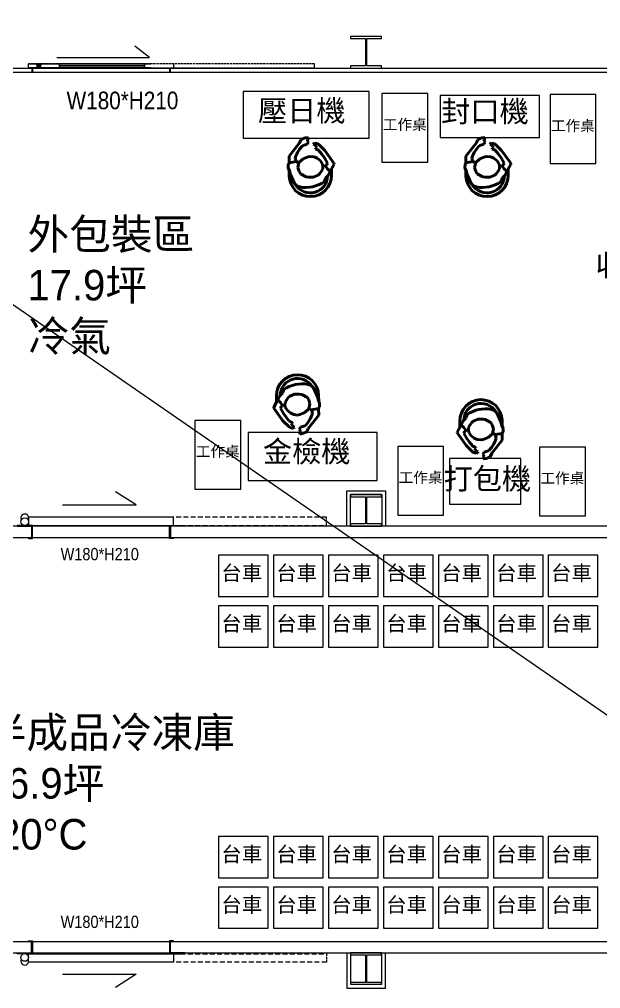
# Model space of a CAD drawing. Header units: millimetres. Extents: x -15161 to 10473752, y -72817 to 33960.
# Drawn here: x -886 to -125, y -6309 to -5040 of the extents above; entities that cross this region are included whole.
import ezdxf

# ---------------------------------------------------------------- set-up
doc = ezdxf.new("R2010")
doc.units = ezdxf.units.MM
doc.linetypes.add('1', pattern=[4, 3, -1])
doc.linetypes.add('HIDDEN', pattern=[9.525, 6.35, -3.175])
doc.layers.add('_寬線_', color=250, linetype='Continuous', lineweight=50)
doc.layers.add('添利-門', color=150, linetype='Continuous', lineweight=25)
for name, color, linetype in [('I-DOOR', 4, 'Continuous'), ('PDF2_幾何圖形', 7, 'Continuous'), ('PDF_幾何圖形', 7, 'Continuous')]:
    doc.layers.add(name, color=color, linetype=linetype)
doc.styles.add('新細明體', font='PMingLiU.ttf')
doc.styles.add('正黑', font='Microsoft JhengHei.ttf', dxfattribs={"width": 0.9})

# ---------------------------------------------------------------- blocks, each defined once
blk = doc.blocks.new('二樓建築底圖')
at = {"layer": 'PDF2_幾何圖形', "lineweight": 25}
for points in [[(-452.3, -5100.6), (-452.3, -5103.6), (-411.7, -5103.6), (-411.7, -5100.6), (-431.1, -5100.6), (-431.1, -5064.6), (-411.7, -5064.6), (-411.7, -5062.1), (-452.3, -5062.1), (-452.3, -5064.6), (-432.8, -5064.6), (-432.8, -5100.6)], [(-452.3, -5700.4), (-452.3, -5703.3), (-411.7, -5703.3), (-411.7, -5700.4), (-431.1, -5700.4), (-431.1, -5664.8), (-411.7, -5664.8), (-411.7, -5661.9), (-452.3, -5661.9), (-452.3, -5664.8), (-432.8, -5664.8), (-432.8, -5700.4)], [(-452.3, -6300.6), (-452.3, -6303.1), (-411.7, -6303.1), (-411.7, -6300.6), (-431.1, -6300.6), (-431.1, -6264.6), (-411.7, -6264.6), (-411.7, -6262.1), (-452.3, -6262.1), (-452.3, -6264.6), (-432.8, -6264.6), (-432.8, -6300.6)]]:
    blk.add_lwpolyline(points, close=True, dxfattribs=at)
blk = doc.blocks.new('人')
at = {"layer": '_寬線_', "color": 0}
for p, q in [((-839.7, -7144.3), (-843.2, -7147.9)), ((-838, -7139.6), (-839.7, -7144.3)), ((-802.1, -7134.8), (-806.1, -7133.3)), ((-799, -7137.8), (-802.1, -7134.8)), ((-793.9, -7149.7), (-799, -7137.8)), ((-847.1, -7154.9), (-851.3, -7162.6)), ((-847.7, -7148), (-847.7, -7155.9)), ((-846, -7153.5), (-847.1, -7154.9)), ((-844.6, -7149.9), (-846, -7153.5)), ((-842.4, -7156.5), (-846, -7153.5)), ((-843.2, -7147.9), (-844.6, -7149.9)), ((-840.1, -7160), (-842.4, -7156.5)), ((-836.3, -7156.5), (-836.7, -7160.5)), ((-834.7, -7153.5), (-836.3, -7156.5)), ((-832.1, -7150), (-834.7, -7153.5)), ((-830.1, -7148.4), (-832.1, -7150)), ((-823.8, -7146), (-830.1, -7148.4)), ((-817.8, -7145.9), (-823.8, -7146)), ((-814.4, -7146.4), (-817.8, -7145.9)), ((-807.2, -7150.5), (-814.4, -7146.4)), ((-805.4, -7153.4), (-807.2, -7150.5)), ((-803.9, -7158.8), (-805.4, -7153.4)), ((-792.8, -7154.5), (-793.9, -7149.7)), ((-791.3, -7158.5), (-792.8, -7154.5)), ((-792.4, -7148), (-792.4, -7155.5)), ((-851.3, -7162.6), (-851.2, -7163.7)), ((-851.2, -7163.7), (-839.5, -7180.7)), ((-842.6, -7164), (-841.8, -7162.1)), ((-838.9, -7170.9), (-842.6, -7164)), ((-841.8, -7162.1), (-840.1, -7160)), ((-840.1, -7160), (-836.7, -7160.5)), ((-836.7, -7160.6), (-836.3, -7162.7)), ((-836.3, -7162.7), (-833.5, -7167.1)), ((-833.5, -7167.1), (-829.3, -7170.8)), ((-817.4, -7172.7), (-810.9, -7170.2)), ((-810.9, -7170.2), (-805.4, -7165.5)), ((-805.4, -7165.5), (-803.9, -7158.8)), ((-805.2, -7164.7), (-801.8, -7166.5)), ((-792.7, -7165.1), (-801.8, -7166.5)), ((-801.8, -7166.5), (-800.6, -7171.1)), ((-792.7, -7165.1), (-791.5, -7162.9)), ((-792.5, -7173.7), (-792.7, -7165.1)), ((-791.4, -7162.8), (-791.3, -7158.5)), ((-839.5, -7180.7), (-831.6, -7188.4)), ((-835.5, -7176), (-838.9, -7170.9)), ((-831.3, -7181), (-835.5, -7176)), ((-827.2, -7183.1), (-831.3, -7181)), ((-829.3, -7170.8), (-825.3, -7172.6)), ((-827.2, -7183.6), (-827.2, -7183.1)), ((-825.3, -7172.6), (-820.4, -7173.2)), ((-820.4, -7173.2), (-817.4, -7172.7)), ((-806.5, -7182.9), (-809.7, -7186.7)), ((-806.6, -7190.9), (-792.5, -7173.7)), ((-803.7, -7178.4), (-806.5, -7182.9)), ((-801.9, -7174.9), (-803.7, -7178.4)), ((-800.6, -7171.1), (-801.9, -7174.9)), ((-831.6, -7188.4), (-828.6, -7190.1)), ((-828.9, -7184.1), (-827.2, -7183.6)), ((-826.4, -7188), (-828.9, -7184.1)), ((-828.6, -7190.1), (-826.5, -7190.4)), ((-826.5, -7190.4), (-824.9, -7189.6)), ((-824.4, -7188.9), (-826.4, -7188)), ((-824.9, -7189.6), (-824.4, -7188.9)), ((-816.5, -7189.3), (-818.3, -7191.7)), ((-818.3, -7191.7), (-817, -7193.1)), ((-817, -7194.7), (-817.7, -7196.4)), ((-817, -7193.1), (-817, -7194.7)), ((-811.1, -7187.7), (-816.5, -7189.3)), ((-809.7, -7186.7), (-811.1, -7187.7)), ((-810.5, -7196.4), (-808.7, -7195.3)), ((-808.7, -7195.3), (-806.6, -7190.9)), ((-817.7, -7196.4), (-817.7, -7198.1)), ((-817.7, -7198.1), (-814.1, -7197.6)), ((-814.1, -7197.6), (-810.5, -7196.4))]:
    blk.add_line(p, q, dxfattribs=at)
for centre, radius, start, end in [((-820, -7148), 27.6, 0, 180), ((-820, -7148), 22.6, 32.3879, 178.1248), ((-814.5, -7174.5), 42, 78.4707, 123.9689)]:
    blk.add_arc(centre, radius, start, end, dxfattribs=at)

msp = doc.modelspace()

# ---------------------------------------------------------------- hatches: boundary and pattern name
at = {"layer": '添利-門', "lineweight": -3, "ltscale": 50}
for points in [[(-857.7807, -5098.0794), (-862.7807, -5098.0794), (-862.7807, -5100.0794), (-857.7807, -5100.0794)], [(-857.7807, -5103.0794), (-862.7807, -5103.0794), (-862.7807, -5101.0794), (-857.7807, -5101.0794)]]:
    msp.add_hatch(color=211, dxfattribs=at).paths.add_polyline_path(points)

# ---------------------------------------------------------------- linework, layer by layer
at = {"color": 230}
msp.add_line((-2764.4316, -4121.3669), (3296.1753, -8307.958), dxfattribs=at)
at = {"color": 211}
for p, q in [((-832.75, -5100.0794), (-833.75, -5098.0794)), ((-833.75, -5100.5794), (-833.75, -5100.5794)), ((-832.75, -5101.0794), (-833.75, -5103.0794)), ((-722.4154, -5100.0794), (-721.4154, -5098.0794)), ((-722.4154, -5101.0794), (-721.4154, -5103.0794))]:
    msp.add_line(p, q, dxfattribs=at)
at = {"color": 150}
for p, q in [((-732.7767, -5675.3436), (-760.0332, -5658.2415)), ((-829.2467, -5675.3436), (-732.7767, -5675.3436)), ((-684.1853, -5691.3483), (-873.75, -5691.3483)), ((-873.75, -5691.3483), (-873.75, -5702.3483)), ((-684.1853, -5702.3483), (-684.1853, -5691.3483)), ((-873.75, -5702.3483), (-684.1853, -5702.3483)), ((-873.75, -6263.0601), (-684.1853, -6263.0601)), ((-873.75, -6274.0601), (-873.75, -6263.0601)), ((-684.1853, -6263.0601), (-684.1853, -6274.0601)), ((-684.1853, -6274.0601), (-873.75, -6274.0601)), ((-829.2467, -6290.0647), (-732.7767, -6290.0647)), ((-732.7767, -6290.0647), (-760.0332, -6307.1668))]:
    msp.add_line(p, q, dxfattribs=at)
at = {"color": 150, "linetype": 'HIDDEN'}
for p, q in [((-483.75, -5691.3483), (-684.1853, -5691.3483)), ((-684.1853, -5702.3483), (-483.75, -5702.3483)), ((-684.1853, -6263.0601), (-483.75, -6263.0601)), ((-483.75, -6274.0601), (-684.1853, -6274.0601))]:
    msp.add_line(p, q, dxfattribs=at)
at = {"color": 150, "linetype": '1'}
for p, q in [((-483.75, -5702.3483), (-483.75, -5691.3483)), ((-483.75, -6263.0601), (-483.75, -6274.0601))]:
    msp.add_line(p, q, dxfattribs=at)
at = {"color": 211}
msp.add_lwpolyline([(-833.75, -5103.0794), (-721.4154, -5103.0794), (-721.4154, -5098.0794), (-833.75, -5098.0794)], close=True, dxfattribs=at)
msp.add_lwpolyline([(-832.75, -5100.0794), (-722.4154, -5100.0696), (-722.4154, -5101.0696), (-832.75, -5101.0794), (-832.75, -5100.0794)], dxfattribs=at)
at = {"color": 30}
for points in [[(-949.4039, -5703.3483), (-949.4039, -5103.5794), (47.7443, -5103.5794), (47.7443, -5703.3483)], [(-944.4039, -5703.3483), (-944.4039, -5108.5794), (42.7443, -5108.5794), (42.7443, -5703.3483)], [(-457.2842, -5703.3483), (-457.2842, -5656.8681), (-406.6506, -5656.8681), (-406.6506, -5703.3483)], [(-452.2842, -5703.3483), (-452.2842, -5661.8681), (-411.6506, -5661.8681), (-411.6506, -5703.3483)], [(-457.2842, -6262.0601), (-457.2842, -6308.117), (-406.6506, -6308.117), (-406.6506, -6262.0601)], [(-452.2842, -6262.0601), (-452.2842, -6303.117), (-411.6506, -6303.117), (-411.6506, -6262.0601)]]:
    msp.add_lwpolyline(points, dxfattribs=at)
at = {"color": 3}
for points in [[(-411.2911, -5226.6062), (-351.2911, -5226.6062), (-351.2911, -5136.6062), (-411.2911, -5136.6062)], [(-191.2894, -5228.1617), (-131.2894, -5228.1617), (-131.2894, -5138.1617), (-191.2894, -5138.1617)], [(-655.9749, -5654.7429), (-595.9749, -5654.7429), (-595.9749, -5564.7429), (-655.9749, -5564.7429)], [(-390.546, -5688.7812), (-330.546, -5688.7812), (-330.546, -5598.7812), (-390.546, -5598.7812)], [(-205.0562, -5689.6051), (-145.0562, -5689.6051), (-145.0562, -5599.6051), (-205.0562, -5599.6051)]]:
    msp.add_lwpolyline(points, close=True, dxfattribs=at)
at = {"color": 94}
for points in [[(-949.4039, -6262.0601), (47.7443, -6262.0601), (47.7443, -5703.3483), (-949.4039, -5703.3483)], [(-934.4039, -6247.0601), (32.7443, -6247.0601), (32.7443, -5718.3483), (-934.4039, -5718.3483)]]:
    msp.add_lwpolyline(points, close=True, dxfattribs=at)
at = {"color": 150}
for points in [[(-873.75, -5718.3483), (-873.75, -5719.3483), (-868.75, -5719.3483), (-868.75, -5702.3483), (-888.75, -5702.3483), (-888.75, -5703.3483), (-869.75, -5703.3483), (-869.75, -5718.3483), (-873.75, -5718.3483)], [(-684.1853, -5718.3483), (-684.1853, -5719.3483), (-689.1853, -5719.3483), (-689.1853, -5702.3483), (-669.1853, -5702.3483), (-669.1853, -5703.3483), (-688.1853, -5703.3483), (-688.1853, -5718.3483), (-684.1853, -5718.3483)], [(-873.75, -6247.0601), (-873.75, -6246.0601), (-868.75, -6246.0601), (-868.75, -6263.0601), (-888.75, -6263.0601), (-888.75, -6262.0601), (-869.75, -6262.0601), (-869.75, -6247.0601), (-873.75, -6247.0601)], [(-684.1853, -6247.0601), (-684.1853, -6246.0601), (-689.1853, -6246.0601), (-689.1853, -6263.0601), (-669.1853, -6263.0601), (-669.1853, -6262.0601), (-688.1853, -6262.0601), (-688.1853, -6247.0601), (-684.1853, -6247.0601)]]:
    msp.add_lwpolyline(points, dxfattribs=at)
for centre in [(-878.7499, -5697.3792), (-878.7499, -6268.0291)]:
    msp.add_circle(centre, 5, dxfattribs=at)
for centre, start, end in [((-878.7498, -5692.4102), 330.2035878, 209.7942011), ((-878.7498, -6272.9981), 150.2057989, 29.7964122)]:
    msp.add_arc(centre, 5, start, end, dxfattribs=at)
at = {"layer": 'PDF_幾何圖形', "color": 3}
for points in [[(-592.957, -5195.1562), (-427.957, -5195.1562), (-427.957, -5134.1562), (-592.957, -5134.1562)], [(-335.0799, -5194.2316), (-205.0799, -5194.2316), (-205.0799, -5139.2316), (-335.0799, -5139.2316)], [(-586.3532, -5643.5003), (-417.3532, -5643.5003), (-417.3532, -5580.5003), (-586.3532, -5580.5003)], [(-322.6655, -5674.4685), (-229.6655, -5674.4685), (-229.6655, -5614.4685), (-322.6655, -5614.4685)], [(-625.089, -5795.3777), (-560.089, -5795.3777), (-560.089, -5741.3777), (-625.089, -5741.3777)], [(-553.1712, -5795.3777), (-488.1712, -5795.3777), (-488.1712, -5741.3777), (-553.1712, -5741.3777)], [(-481.2534, -5795.3777), (-416.2534, -5795.3777), (-416.2534, -5741.3777), (-481.2534, -5741.3777)], [(-409.3356, -5795.3777), (-344.3356, -5795.3777), (-344.3356, -5741.3777), (-409.3356, -5741.3777)], [(-337.4177, -5795.3777), (-272.4177, -5795.3777), (-272.4177, -5741.3777), (-337.4177, -5741.3777)], [(-265.4999, -5795.3777), (-200.4999, -5795.3777), (-200.4999, -5741.3777), (-265.4999, -5741.3777)], [(-193.5821, -5795.3777), (-128.5821, -5795.3777), (-128.5821, -5741.3777), (-193.5821, -5741.3777)], [(-625.089, -5861.5506), (-560.089, -5861.5506), (-560.089, -5807.5506), (-625.089, -5807.5506)], [(-553.1712, -5861.5506), (-488.1712, -5861.5506), (-488.1712, -5807.5506), (-553.1712, -5807.5506)], [(-481.2534, -5861.5506), (-416.2534, -5861.5506), (-416.2534, -5807.5506), (-481.2534, -5807.5506)], [(-409.3356, -5861.5506), (-344.3356, -5861.5506), (-344.3356, -5807.5506), (-409.3356, -5807.5506)], [(-337.4177, -5861.5506), (-272.4177, -5861.5506), (-272.4177, -5807.5506), (-337.4177, -5807.5506)], [(-265.4999, -5861.5506), (-200.4999, -5861.5506), (-200.4999, -5807.5506), (-265.4999, -5807.5506)], [(-193.5821, -5861.5506), (-128.5821, -5861.5506), (-128.5821, -5807.5506), (-193.5821, -5807.5506)], [(-625.089, -6163.6019), (-560.089, -6163.6019), (-560.089, -6109.6019), (-625.089, -6109.6019)], [(-553.1712, -6163.6019), (-488.1712, -6163.6019), (-488.1712, -6109.6019), (-553.1712, -6109.6019)], [(-481.2534, -6163.6019), (-416.2534, -6163.6019), (-416.2534, -6109.6019), (-481.2534, -6109.6019)], [(-409.3356, -6163.6019), (-344.3356, -6163.6019), (-344.3356, -6109.6019), (-409.3356, -6109.6019)], [(-337.4177, -6163.6019), (-272.4177, -6163.6019), (-272.4177, -6109.6019), (-337.4177, -6109.6019)], [(-265.4999, -6163.6019), (-200.4999, -6163.6019), (-200.4999, -6109.6019), (-265.4999, -6109.6019)], [(-193.5821, -6163.6019), (-128.5821, -6163.6019), (-128.5821, -6109.6019), (-193.5821, -6109.6019)], [(-625.089, -6229.7749), (-560.089, -6229.7749), (-560.089, -6175.7749), (-625.089, -6175.7749)], [(-553.1712, -6229.7749), (-488.1712, -6229.7749), (-488.1712, -6175.7749), (-553.1712, -6175.7749)], [(-481.2534, -6229.7749), (-416.2534, -6229.7749), (-416.2534, -6175.7749), (-481.2534, -6175.7749)], [(-409.3356, -6229.7749), (-344.3356, -6229.7749), (-344.3356, -6175.7749), (-409.3356, -6175.7749)], [(-337.4177, -6229.7749), (-272.4177, -6229.7749), (-272.4177, -6175.7749), (-337.4177, -6175.7749)], [(-265.4999, -6229.7749), (-200.4999, -6229.7749), (-200.4999, -6175.7749), (-265.4999, -6175.7749)], [(-193.5821, -6229.7749), (-128.5821, -6229.7749), (-128.5821, -6175.7749), (-193.5821, -6175.7749)]]:
    msp.add_lwpolyline(points, close=True, dxfattribs=at)
at = {"layer": '添利-門', "color": 211, "linetype": 'Continuous'}
for p, q in [((-715.4427, -5089.64), (-734.5503, -5074.7214)), ((-836.7501, -5089.64), (-715.4427, -5089.64))]:
    msp.add_line(p, q, dxfattribs=at)
at = {"layer": '添利-門', "color": 211, "linetype": '1'}
for p, q in [((-499.5445, -5098.0794), (-873.75, -5098.0794)), ((-873.75, -5103.0794), (-499.5445, -5103.0794))]:
    msp.add_line(p, q, dxfattribs=at)
at = {"layer": '添利-門', "color": 211}
for p, q in [((-873.75, -5103.0794), (-873.75, -5098.0794)), ((-873.75, -5098.0794), (-714.0905, -5098.0794)), ((-862.7807, -5100.0794), (-862.7807, -5098.0794)), ((-862.7807, -5098.0794), (-857.7807, -5098.0794)), ((-857.7807, -5100.0794), (-862.7807, -5100.0794)), ((-857.7807, -5101.0794), (-862.7807, -5101.0794)), ((-862.7807, -5101.0794), (-862.7807, -5103.0794)), ((-857.7807, -5098.0794), (-857.7807, -5100.0794)), ((-857.7807, -5103.0794), (-857.7807, -5101.0794)), ((-684.0905, -5098.0794), (-684.0905, -5103.0794)), ((-684.0905, -5098.0794), (-684.0905, -5103.0794)), ((-499.5445, -5103.0794), (-499.5445, -5098.0794)), ((-714.0905, -5103.0794), (-873.75, -5103.0794)), ((-862.7807, -5103.0794), (-857.7807, -5103.0794))]:
    msp.add_line(p, q, dxfattribs=at)
at = {"layer": '添利-門', "color": 211, "ltscale": 50}
for p, q in [((-872.75, -5103.5794), (-872.75, -5103.0794)), ((-872.75, -5103.0794), (-868.75, -5103.0794)), ((-869.25, -5103.5794), (-872.75, -5103.5794)), ((-872.75, -5109.0794), (-872.75, -5108.5794)), ((-872.75, -5108.5794), (-869.25, -5108.5794)), ((-868.75, -5109.0794), (-872.75, -5109.0794)), ((-869.25, -5108.5794), (-869.25, -5103.5794)), ((-868.75, -5103.0794), (-868.75, -5109.0794)), ((-689.0905, -5109.0794), (-689.0905, -5103.0794)), ((-689.0905, -5103.0794), (-685.0905, -5103.0794)), ((-685.0905, -5109.0794), (-689.0905, -5109.0794)), ((-685.0905, -5103.5794), (-688.5905, -5103.5794)), ((-688.5905, -5103.5794), (-688.5905, -5108.5794)), ((-688.5905, -5108.5794), (-685.0905, -5108.5794)), ((-685.0905, -5103.0794), (-685.0905, -5103.5794)), ((-685.0905, -5108.5794), (-685.0905, -5109.0794))]:
    msp.add_line(p, q, dxfattribs=at)

# ---------------------------------------------------------------- block references
at = {"color": 5}
msp.add_blockref('二樓建築底圖', (0, 0), dxfattribs=at)
at = {"color": 3}
for p, rotation in [((-1224.2103, -12403.0392), 180.8074678204318), ((-992.9426, -12403.0392), 180.8074678204318), ((197.4382, 1626.3274), 0.8074678204318366), ((437.5459, 1593.6722), 0.8074678204318366)]:
    msp.add_blockref('人', p, dxfattribs=dict(at, rotation=rotation))

# ---------------------------------------------------------------- texts
at = {"color": 3, "linetype": 'ByBlock', "ltscale": 5, "attachment_point": 1, "style": '新細明體'}
for s, width, gutter_width, insert, char_height in [('壓日機', 299.259166, 210, (-573.5372, -5145.2036), 28), ('封口機', 299.259166, 210, (-333.7727, -5146.1113), 28), ('工作桌', 149.629583, 105, (-410.0726, -5170.3796), 14), ('工作桌', 149.629583, 105, (-190.0709, -5171.9351), 14), ('收縮膜機', 299.259166, 210, (-131.6998, -5347.4552), 28), ('工作桌', 149.629583, 105, (-654.7565, -5598.5164), 14), ('金檢機', 299.259166, 210, (-567.1012, -5591.4259), 28), ('工作桌', 149.629583, 105, (-389.3275, -5632.5547), 14), ('打包機', 299.259166, 210, (-330.6098, -5627.1236), 28), ('工作桌', 149.629583, 105, (-203.8377, -5633.3785), 14), ('台車', 209.481416, 147, (-621.4749, -5754.7843), 19.6), ('台車', 209.481416, 147, (-549.5571, -5754.7843), 19.6), ('台車', 209.481416, 147, (-477.6393, -5754.7843), 19.6), ('台車', 209.481416, 147, (-405.7214, -5754.7843), 19.6), ('台車', 209.481416, 147, (-333.8036, -5754.7843), 19.6), ('台車', 209.481416, 147, (-261.8858, -5754.7843), 19.6), ('台車', 209.481416, 147, (-189.968, -5754.7843), 19.6), ('台車', 209.481416, 147, (-621.4749, -5820.9572), 19.6), ('台車', 209.481416, 147, (-549.5571, -5820.9572), 19.6), ('台車', 209.481416, 147, (-477.6393, -5820.9572), 19.6), ('台車', 209.481416, 147, (-405.7214, -5820.9572), 19.6), ('台車', 209.481416, 147, (-333.8036, -5820.9572), 19.6), ('台車', 209.481416, 147, (-261.8858, -5820.9572), 19.6), ('台車', 209.481416, 147, (-189.968, -5820.9572), 19.6), ('台車', 209.481416, 147, (-621.4749, -6123.0086), 19.6), ('台車', 209.481416, 147, (-549.5571, -6123.0086), 19.6), ('台車', 209.481416, 147, (-477.6393, -6123.0086), 19.6), ('台車', 209.481416, 147, (-405.7214, -6123.0086), 19.6), ('台車', 209.481416, 147, (-333.8036, -6123.0086), 19.6), ('台車', 209.481416, 147, (-261.8858, -6123.0086), 19.6), ('台車', 209.481416, 147, (-189.968, -6123.0086), 19.6), ('台車', 209.481416, 147, (-621.4749, -6189.1815), 19.6), ('台車', 209.481416, 147, (-549.5571, -6189.1815), 19.6), ('台車', 209.481416, 147, (-477.6393, -6189.1815), 19.6), ('台車', 209.481416, 147, (-405.7214, -6189.1815), 19.6), ('台車', 209.481416, 147, (-333.8036, -6189.1815), 19.6), ('台車', 209.481416, 147, (-261.8858, -6189.1815), 19.6), ('台車', 209.481416, 147, (-189.968, -6189.1815), 19.6)]:
    msp.add_mtext_dynamic_manual_height_columns(s, width=width, gutter_width=gutter_width, heights=[0], dxfattribs=dict(at, insert=insert, char_height=char_height))
at = {"color": 230, "linetype": 'ByBlock', "ltscale": 5, "char_height": 40, "attachment_point": 1, "style": '新細明體'}
for s, insert in [('外包裝區\\P17.9坪\\P冷氣', (-875.1718, -5300.9648)), ('半成品冷凍庫\\P16.9坪\\P-20°C', (-931.0723, -5953.3136))]:
    msp.add_mtext_dynamic_manual_height_columns(s, width=427.513094, gutter_width=300, heights=[0], dxfattribs=dict(at, insert=insert))
at = {"layer": 'I-DOOR', "color": 150, "char_height": 16.128, "attachment_point": 9, "style": '正黑'}
for insert in [(-729.4049, -5748.1549), (-729.4049, -6229.6548)]:
    msp.add_mtext_dynamic_manual_height_columns('{\\fPMingLiU|b0|i0|c136|p18;W180*H210}', width=8890.858582, gutter_width=8.75, heights=[0], dxfattribs=dict(at, insert=insert))
at = {"layer": '添利-門', "color": 211, "insert": (-677.7279, -5157.658), "char_height": 23.04, "attachment_point": 9, "style": '正黑'}
msp.add_mtext_dynamic_manual_height_columns('{\\fPMingLiU|b0|i0|c136|p18;W180*H210}', width=12701.226546, gutter_width=12.5, heights=[0], dxfattribs=at)

doc.saveas('drawing.dxf')
